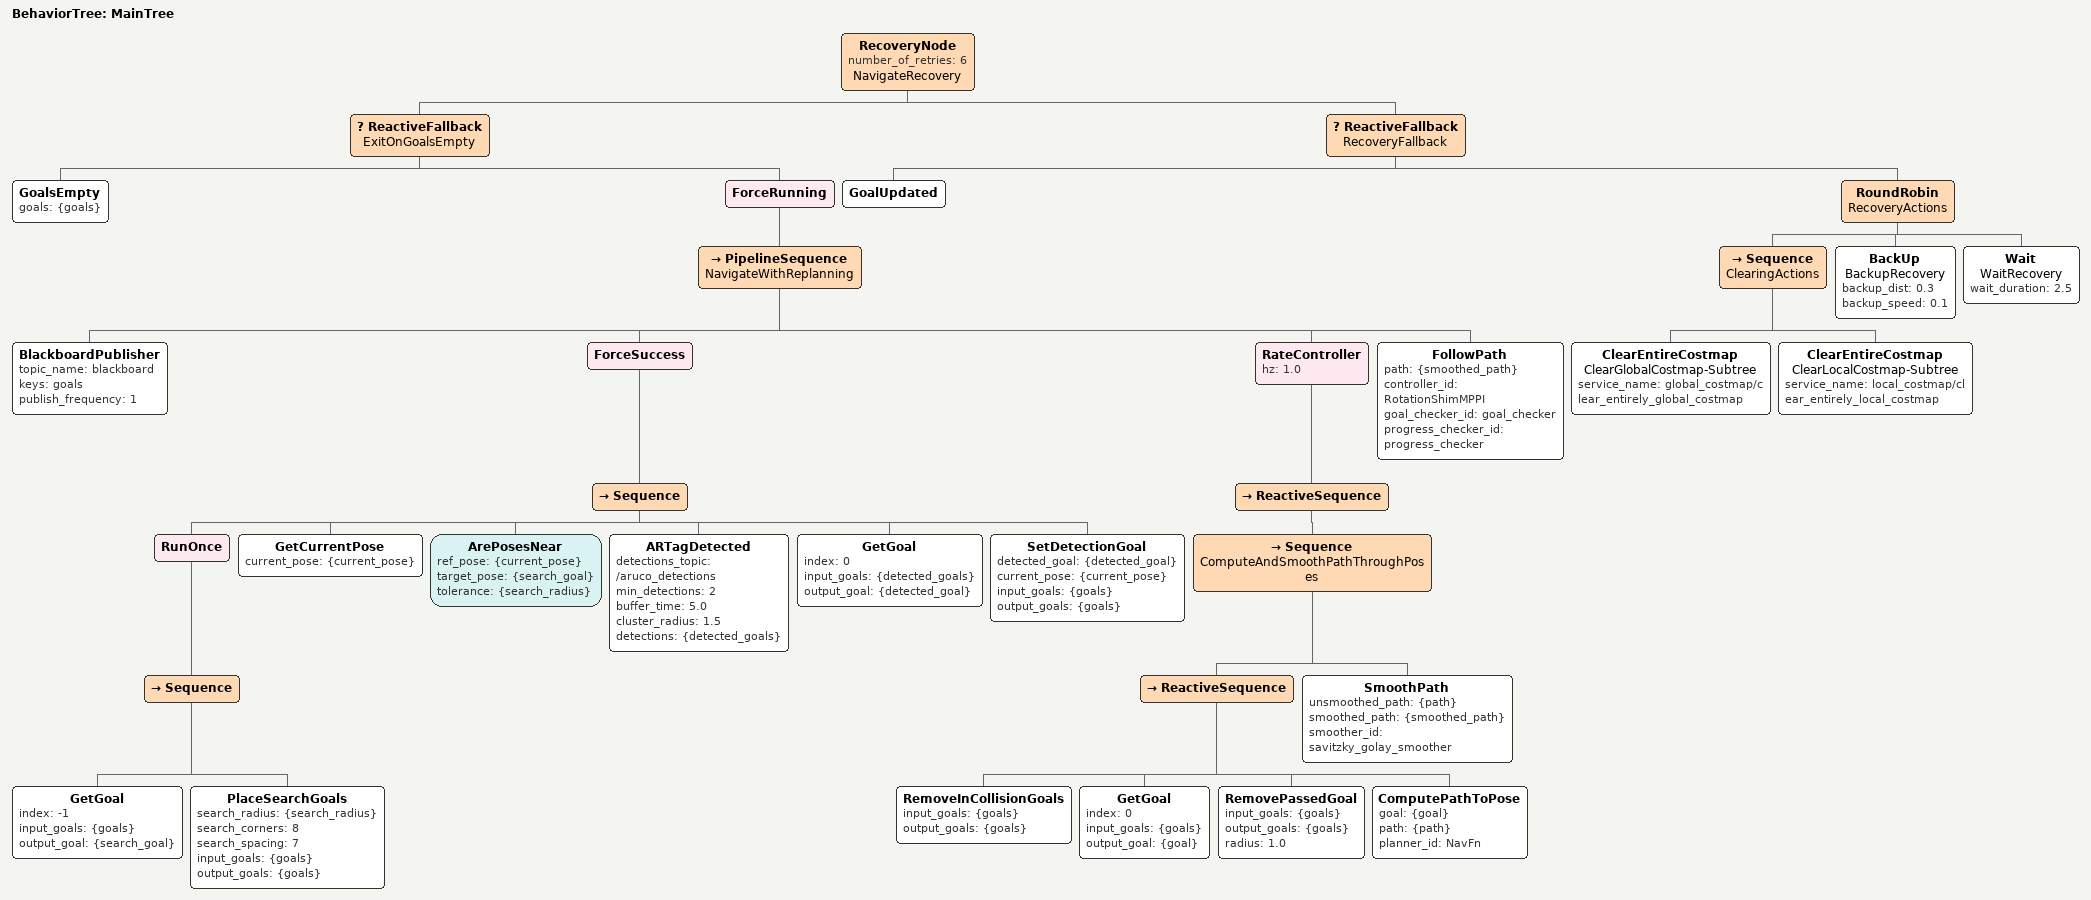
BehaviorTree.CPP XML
<root BTCPP_format="4" main_tree_to_execute="MainTree">
  <BehaviorTree ID="MainTree">
    <RecoveryNode number_of_retries="6" name="NavigateRecovery">

      <ReactiveFallback name="ExitOnGoalsEmpty">
        <GoalsEmpty goals="{goals}"/>

        <ForceRunning>
          <PipelineSequence name="NavigateWithReplanning">
            <BlackboardPublisher topic_name="blackboard" keys="goals" publish_frequency="1"/>

            <ForceSuccess>
              <Sequence>
                <RunOnce>
                  <Sequence>
                    <GetGoal index="-1" input_goals="{goals}" output_goal="{search_goal}"/>
                    <PlaceSearchGoals search_radius="{search_radius}" search_corners="8" search_spacing="7" input_goals="{goals}" output_goals="{goals}"/>
                  </Sequence>
                </RunOnce>
                <GetCurrentPose current_pose="{current_pose}"/>
                <ArePosesNear ref_pose="{current_pose}" target_pose="{search_goal}" tolerance="{search_radius}"/>
                <ARTagDetected detections_topic="/aruco_detections" min_detections="2" buffer_time="5.0" cluster_radius="1.5" detections="{detected_goals}"/>
                <GetGoal index="0" input_goals="{detected_goals}" output_goal="{detected_goal}"/>
                <SetDetectionGoal detected_goal="{detected_goal}" current_pose="{current_pose}" input_goals="{goals}" output_goals="{goals}"/>
              </Sequence>
            </ForceSuccess>

            <RateController hz="1.0">
              <ReactiveSequence>
                <Sequence name="ComputeAndSmoothPathThroughPoses">
                  <ReactiveSequence>
                    <RemoveInCollisionGoals input_goals="{goals}" output_goals="{goals}"/>
                    <GetGoal index="0" input_goals="{goals}" output_goal="{goal}"/>
                    <RemovePassedGoal input_goals="{goals}" output_goals="{goals}" radius="1.0"/>
                    <ComputePathToPose goal="{goal}" path="{path}" planner_id="NavFn"/>
                  </ReactiveSequence>
                  <SmoothPath unsmoothed_path="{path}" smoothed_path="{smoothed_path}" smoother_id="savitzky_golay_smoother"/>
                </Sequence>
              </ReactiveSequence>
            </RateController>

            <FollowPath path="{smoothed_path}" controller_id="RotationShimMPPI" goal_checker_id="goal_checker" progress_checker_id="progress_checker"/>

          </PipelineSequence>
        </ForceRunning>
      </ReactiveFallback>

      <ReactiveFallback name="RecoveryFallback">
        <GoalUpdated/>
        <RoundRobin name="RecoveryActions">
          <Sequence name="ClearingActions">
            <ClearEntireCostmap name="ClearGlobalCostmap-Subtree" service_name="global_costmap/clear_entirely_global_costmap"/>
            <ClearEntireCostmap name="ClearLocalCostmap-Subtree" service_name="local_costmap/clear_entirely_local_costmap"/>
          </Sequence>
          <BackUp name="BackupRecovery" backup_dist="0.3" backup_speed="0.1"/>
          <Wait name="WaitRecovery" wait_duration="2.5"/>
        </RoundRobin>
      </ReactiveFallback>

    </RecoveryNode>
  </BehaviorTree>
</root>
